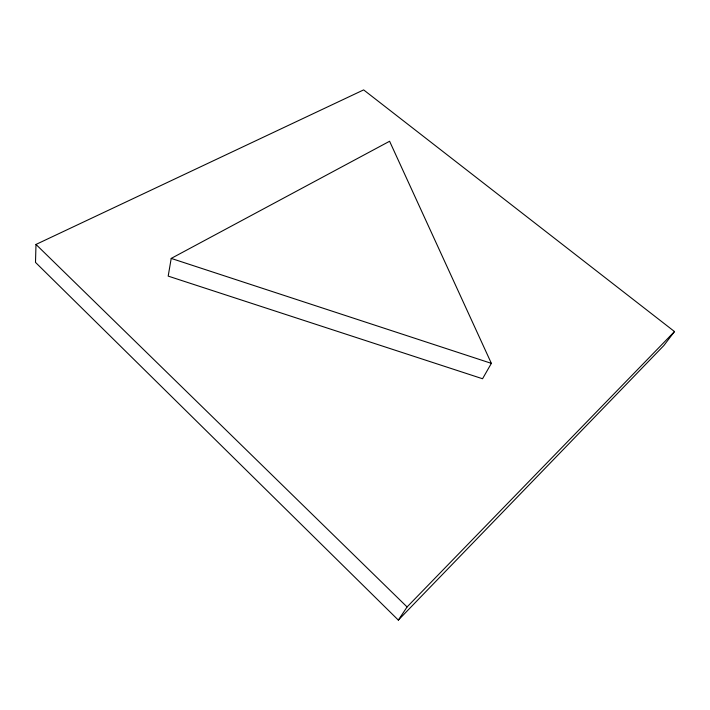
<?xml version="1.0" encoding="UTF-8"?>
<svg xmlns="http://www.w3.org/2000/svg" width="710" height="710" viewBox="0 0 710 710"><rect width="100%" height="100%" fill="white"/><g stroke="black" fill="none" stroke-linecap="round" stroke-linejoin="round"><path stroke-width="1.06" d="M35.988 244.435L35.5 262.389L398.337 620.105L663.868 345.522L674.5 331.552L363.644 89.895L35.988 244.435L407.078 606.952L398.337 620.105M171.208 258.413L168.19 276.11L482.551 378.749L491.364 363.36L389.595 141.254L171.208 258.413L491.364 363.36M407.078 606.952L674.5 331.552"/></g></svg>
